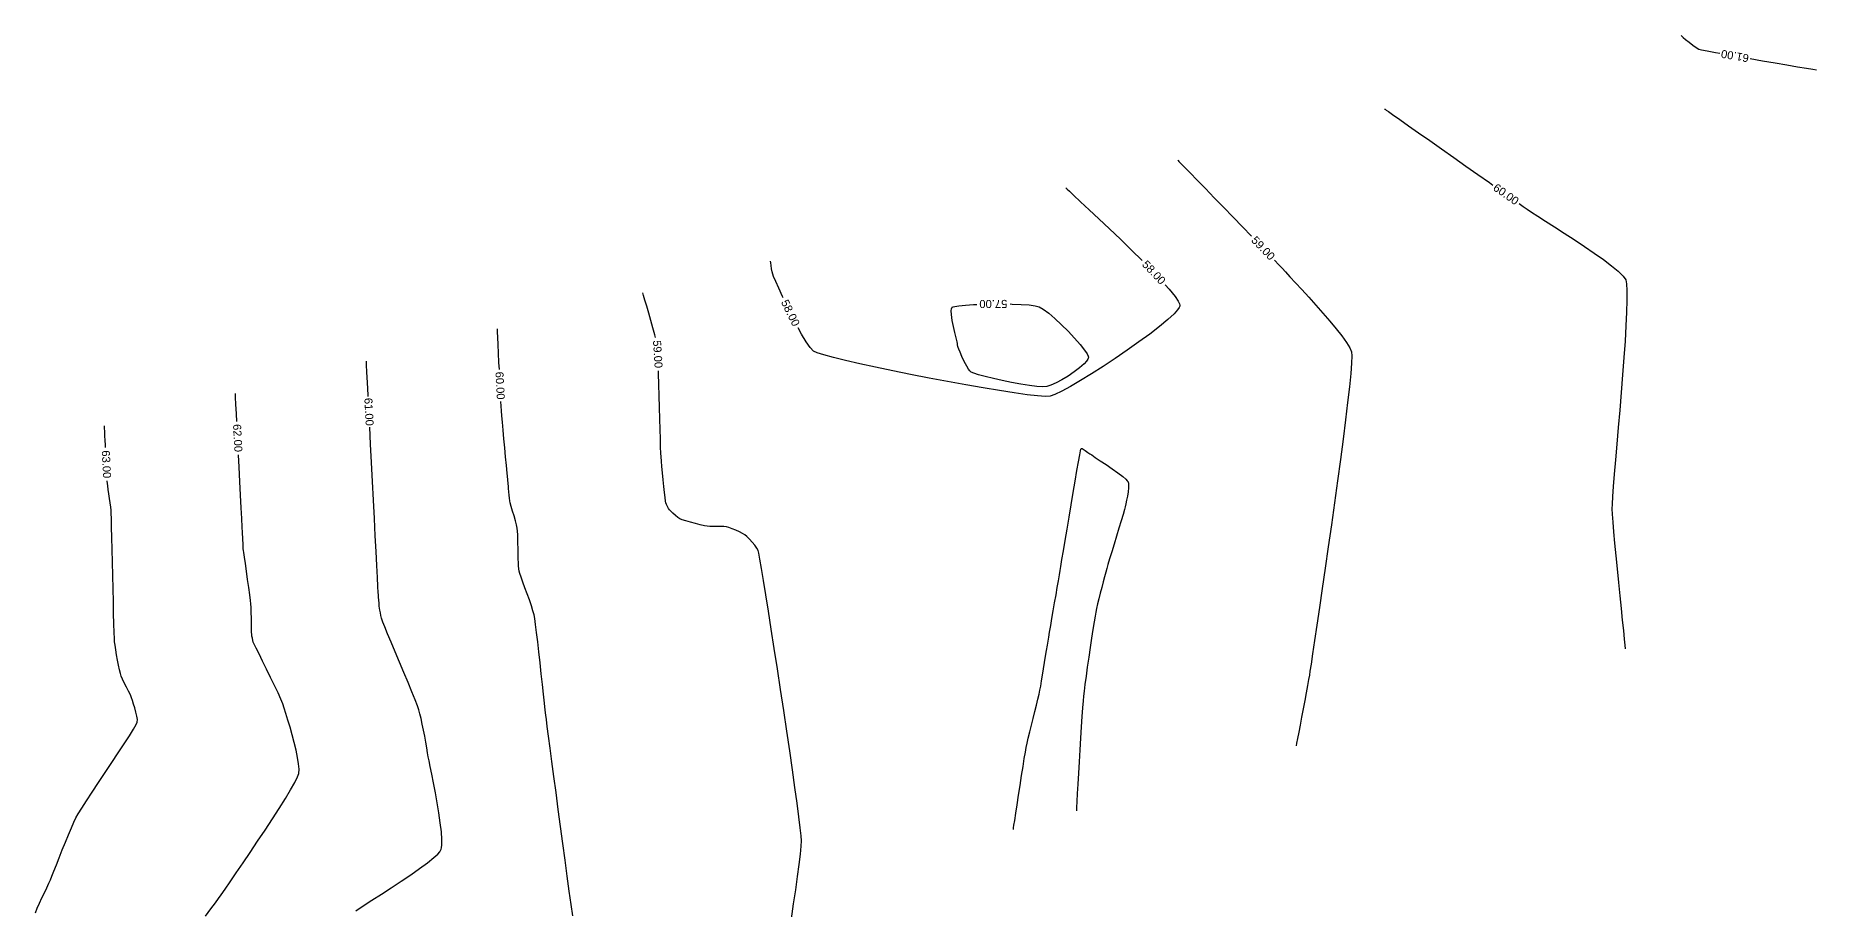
# Model space of a CAD drawing. Header units: millimetres. Extents: x 1719 to 3361, y 808 to 1951.
# Drawn here: x 2986.9 to 3360.7, y 1566.1 to 1749.6 of the extents above; entities that cross this region are included whole.
import ezdxf

# ---------------------------------------------------------------- set-up
doc = ezdxf.new("R2010")
doc.units = ezdxf.units.MM
for name, color, linetype in [('CONT-MJR', 36, 'Continuous'), ('CONT-MNR', 42, 'Continuous'), ('Txt_Curv', 101, 'Continuous')]:
    doc.layers.add(name, color=color, linetype=linetype)
doc.styles.get("Standard").update_dxf_attribs({"font": 'arial.ttf'})

# ---------------------------------------------------------------- blocks, each defined once
blk = doc.blocks.new('A$C09da3120')
at = {"layer": 'CONT-MJR', "elevation": 7.2, "flags": 128}
for points in [[(1550.72, 926.47), (1550.8, 926.42), (1551.02, 926.26), (1551.5, 925.92), (1552.4, 925.29), (1553.9, 924.24), (1555.73, 922.95), (1557.85, 921.47), (1560.18, 919.83), (1562.66, 918.09), (1565.22, 916.29), (1567.79, 914.48), (1570.31, 912.71), (1572.72, 911.02), (1573.45, 910.5)], [(1578.95, 906.64), (1579.81, 906.03), (1580.62, 905.46), (1581.54, 904.84), (1582.85, 903.99), (1584.48, 902.94), (1586.35, 901.74), (1588.39, 900.43), (1590.51, 899.04), (1592.64, 897.62), (1594.71, 896.21), (1596.63, 894.84), (1598.33, 893.56), (1599.73, 892.4), (1600.76, 891.4), (1601.33, 890.62), (1601.51, 889.79), (1601.59, 888.33), (1601.59, 886.31), (1601.52, 883.82), (1601.37, 880.93), (1601.18, 877.72), (1600.94, 874.27), (1600.67, 870.65), (1600.37, 866.94), (1600.07, 863.23), (1599.76, 859.58), (1599.46, 856.08), (1599.18, 852.8), (1598.92, 849.82), (1598.71, 847.22), (1598.55, 845.08), (1598.45, 843.48), (1598.42, 842.49), (1598.48, 841.36), (1598.59, 839.72), (1598.76, 837.67), (1598.98, 835.28), (1599.23, 832.66), (1599.5, 829.89), (1599.78, 827.06), (1600.07, 824.27), (1600.35, 821.59), (1600.6, 819.12), (1600.83, 816.95), (1601.02, 815.16), (1601.16, 813.86), (1601.23, 813.12)], [(1364.86, 871.74), (1364.78, 873.24), (1364.69, 875.21), (1364.6, 877), (1364.53, 878.51), (1364.47, 879.66), (1364.44, 880.34)], [(1380.26, 757.01), (1379.92, 759.43), (1379.54, 762.23), (1379.11, 765.35), (1378.66, 768.7), (1378.19, 772.21), (1377.71, 775.79), (1377.23, 779.39), (1376.76, 782.91), (1376.32, 786.28), (1375.9, 789.43), (1375.52, 792.28), (1375.2, 794.75), (1374.93, 796.77), (1374.74, 798.26), (1374.62, 799.15), (1374.5, 800.23), (1374.33, 801.73), (1374.13, 803.56), (1373.9, 805.64), (1373.66, 807.88), (1373.41, 810.18), (1373.16, 812.45), (1372.91, 814.6), (1372.68, 816.55), (1372.47, 818.21), (1372.29, 819.47), (1372.15, 820.26), (1371.92, 821.1), (1371.58, 822.16), (1371.16, 823.38), (1370.7, 824.67), (1370.23, 825.95), (1369.79, 827.14), (1369.41, 828.17), (1369.14, 828.95), (1369.01, 829.41), (1368.94, 829.9), (1368.89, 830.53), (1368.86, 831.24), (1368.83, 831.94), (1368.82, 832.58), (1368.8, 833.08), (1368.79, 833.58), (1368.78, 834.3), (1368.76, 835.18), (1368.75, 836.12), (1368.72, 837.04), (1368.67, 837.85), (1368.61, 838.48), (1368.47, 839.13), (1368.24, 840.02), (1367.95, 841.02), (1367.65, 842.05), (1367.37, 842.99), (1367.16, 843.75), (1367.04, 844.22), (1366.97, 844.73), (1366.91, 845.39), (1366.85, 846.1), (1366.8, 846.77), (1366.76, 847.28), (1366.72, 847.74), (1366.63, 848.67), (1366.5, 849.99), (1366.35, 851.59), (1366.18, 853.4), (1366.01, 855.3), (1365.83, 857.21), (1365.66, 859.04), (1365.52, 860.68), (1365.4, 862.06), (1365.32, 863.06), (1365.26, 864.08), (1365.2, 865.03)]]:
    blk.add_lwpolyline(points, dxfattribs=at)
at = {"layer": 'CONT-MNR', "flags": 128}
for points, elevation in [([(1612.96, 941.89), (1613.01, 941.85), (1613.14, 941.74), (1613.42, 941.51), (1613.9, 941.1), (1614.62, 940.51), (1615.39, 939.9), (1616.1, 939.39), (1616.66, 939.06), (1617.23, 938.91), (1618.43, 938.67), (1620.16, 938.34), (1621.09, 938.17)], 8.4), ([(1627.44, 937.06), (1630.03, 936.61), (1632.67, 936.16), (1635.17, 935.74), (1637.4, 935.36), (1639.25, 935.05), (1640.6, 934.82), (1641.36, 934.69)], 8.4), ([(1507.29, 915.72), (1507.36, 915.65), (1507.54, 915.46), (1507.94, 915.05), (1508.68, 914.29), (1509.89, 913.04), (1511.38, 911.51), (1513.09, 909.76), (1514.94, 907.85), (1516.9, 905.83), (1518.9, 903.77), (1520.88, 901.72), (1522.78, 899.76)], 6), ([(1483.81, 909.9), (1483.88, 909.83), (1484.09, 909.63), (1484.55, 909.19), (1485.43, 908.36), (1486.89, 907), (1488.69, 905.33), (1490.73, 903.41), (1492.95, 901.31), (1495.27, 899.11), (1497.59, 896.85), (1499.82, 894.65)], 4.8), ([(1424.46, 886.8), (1424.33, 887.08), (1423.52, 888.84), (1422.87, 890.28), (1422.43, 891.29), (1422.24, 891.76), (1422.12, 892.25), (1422.02, 892.91), (1421.92, 893.6), (1421.85, 894.19), (1421.81, 894.54)], 4.8), ([(1527.62, 894.71), (1528.52, 893.77), (1529.18, 893.05), (1529.87, 892.29), (1530.83, 891.26), (1532, 889.99), (1533.34, 888.54), (1534.78, 886.96), (1536.28, 885.3), (1537.77, 883.6), (1539.22, 881.92), (1540.56, 880.31), (1541.74, 878.81), (1542.71, 877.47), (1543.41, 876.35), (1543.79, 875.5), (1543.85, 874.67), (1543.79, 873.12), (1543.61, 870.92), (1543.32, 868.14), (1542.95, 864.87), (1542.5, 861.19), (1541.99, 857.15), (1541.42, 852.86), (1540.82, 848.37), (1540.18, 843.77), (1539.53, 839.14), (1538.88, 834.54), (1538.24, 830.06), (1537.62, 825.77), (1537.03, 821.76), (1536.49, 818.09), (1536.01, 814.84), (1535.6, 812.09), (1535.27, 809.92), (1535.04, 808.4), (1534.92, 807.61), (1534.76, 806.66), (1534.53, 805.4), (1534.26, 803.9), (1533.95, 802.25), (1533.62, 800.51), (1533.28, 798.77), (1532.96, 797.1), (1532.67, 795.58), (1532.42, 794.3), (1532.23, 793.31), (1532.12, 792.72)], 6), ([(1397.63, 878.48), (1397.48, 879.07), (1397.1, 880.51), (1396.67, 882.05), (1396.23, 883.59), (1395.8, 885.04), (1395.43, 886.3), (1395.13, 887.28), (1394.96, 887.89)], 6), ([(1504.66, 889.58), (1505.5, 888.64), (1506.73, 887.12), (1507.39, 886.15), (1507.67, 885.59), (1507.74, 885.29), (1507.74, 885.18), (1507.72, 885.06), (1507.6, 884.79), (1507.26, 884.29), (1506.51, 883.47), (1505.17, 882.24), (1503.44, 880.8), (1501.4, 879.22), (1499.12, 877.55), (1496.69, 875.83), (1494.17, 874.1), (1491.64, 872.43), (1489.17, 870.86), (1486.85, 869.43), (1484.74, 868.2), (1482.93, 867.22), (1481.48, 866.53), (1480.48, 866.18), (1479.49, 866.12), (1477.85, 866.23), (1475.64, 866.48), (1472.94, 866.85), (1469.84, 867.33), (1466.42, 867.9), (1462.76, 868.54), (1458.95, 869.23), (1455.07, 869.97), (1451.21, 870.73), (1447.44, 871.5), (1443.85, 872.26), (1440.53, 872.99), (1437.56, 873.67), (1435.01, 874.29), (1432.99, 874.84), (1431.56, 875.29), (1430.81, 875.63), (1430.11, 876.37), (1429.25, 877.6), (1428.3, 879.2), (1427.57, 880.54)], 4.8), ([(1472.07, 885.53), (1472.54, 885.52), (1474.43, 885.44), (1476.06, 885.32), (1477.34, 885.15), (1478.19, 884.92), (1479.06, 884.42), (1480.19, 883.58), (1481.5, 882.47), (1482.9, 881.18), (1484.3, 879.79), (1485.63, 878.38), (1486.8, 877.04), (1487.73, 875.86), (1488.24, 875.07), (1488.46, 874.6), (1488.51, 874.36), (1488.51, 874.26), (1488.5, 874.15), (1488.4, 873.92), (1488.15, 873.53), (1487.6, 872.93), (1486.66, 872.11), (1485.52, 871.25), (1484.26, 870.4), (1482.97, 869.62), (1481.74, 868.96), (1480.65, 868.46), (1479.8, 868.18), (1478.97, 868.14), (1477.71, 868.23), (1476.13, 868.43), (1474.32, 868.72), (1472.39, 869.07), (1470.44, 869.47), (1468.57, 869.88), (1466.88, 870.28), (1465.47, 870.65), (1464.45, 870.97), (1463.92, 871.21), (1463.84, 871.27), (1463.66, 871.46), (1463.38, 871.84), (1462.97, 872.5), (1462.46, 873.47), (1461.98, 874.47), (1461.58, 875.38), (1461.3, 876.06), (1461.18, 876.36), (1461.12, 876.63), (1461.07, 876.98), (1461.04, 877.25), (1460.95, 877.6), (1460.75, 878.4), (1460.47, 879.51), (1460.18, 880.78), (1459.93, 882.09), (1459.76, 883.29), (1459.72, 884.08), (1459.77, 884.52), (1459.84, 884.72), (1459.89, 884.8), (1459.93, 884.84), (1460.1, 884.92), (1460.51, 885.03), (1461.33, 885.17), (1462.71, 885.31), (1464.42, 885.43), (1465.07, 885.45)], 3.6), ([(1337.32, 866.1), (1337.31, 866.37), (1337.17, 869.05), (1337.07, 871.19), (1336.99, 872.72), (1336.95, 873.53)], 8.4), ([(1426.17, 756.44), (1426.64, 759.53), (1427.07, 762.51), (1427.47, 765.31), (1427.8, 767.82), (1428.05, 769.97), (1428.22, 771.66), (1428.28, 772.82), (1428.21, 773.83), (1428.03, 775.53), (1427.74, 777.85), (1427.37, 780.7), (1426.91, 784.01), (1426.39, 787.69), (1425.81, 791.66), (1425.2, 795.85), (1424.55, 800.17), (1423.89, 804.55), (1423.23, 808.9), (1422.57, 813.15), (1421.94, 817.21), (1421.35, 821), (1420.8, 824.45), (1420.31, 827.48), (1419.9, 830), (1419.57, 831.93), (1419.34, 833.2), (1419.22, 833.73), (1418.93, 834.23), (1418.48, 834.85), (1417.94, 835.51), (1417.37, 836.15), (1416.83, 836.69), (1416.4, 837.06), (1415.91, 837.36), (1415.26, 837.69), (1414.51, 838.02), (1413.75, 838.32), (1413.06, 838.56), (1412.52, 838.71), (1411.99, 838.78), (1411.29, 838.8), (1410.51, 838.8), (1409.72, 838.79), (1409.02, 838.8), (1408.47, 838.85), (1407.91, 838.96), (1407.05, 839.15), (1406.03, 839.41), (1404.97, 839.69), (1403.99, 839.97), (1403.21, 840.21), (1402.77, 840.38), (1402.35, 840.66), (1401.82, 841.1), (1401.29, 841.58), (1400.85, 842.02), (1400.58, 842.3), (1400.38, 842.6), (1400.15, 843.01), (1399.94, 843.43), (1399.8, 843.77), (1399.74, 844.12), (1399.65, 844.88), (1399.53, 845.95), (1399.39, 847.23), (1399.25, 848.63), (1399.11, 850.05), (1398.98, 851.39), (1398.87, 852.55), (1398.8, 853.44), (1398.77, 854.21), (1398.72, 855.49), (1398.68, 857.18), (1398.62, 859.19), (1398.57, 861.43), (1398.51, 863.81), (1398.44, 866.25), (1398.37, 868.64), (1398.3, 870.9), (1398.28, 871.5)], 6), ([(1309.75, 860.87), (1309.67, 862.46), (1309.57, 864.47), (1309.49, 865.92), (1309.45, 866.72)], 9.6), ([(1282.19, 855.36), (1282.16, 855.96), (1282.12, 856.88), (1282.07, 857.85), (1282.02, 858.75), (1281.98, 859.48), (1281.96, 859.91)], 10.8), ([(1334.72, 758.07), (1336.3, 759.11), (1338.12, 760.3), (1340.1, 761.58), (1342.17, 762.93), (1344.25, 764.3), (1346.26, 765.66), (1348.13, 766.96), (1349.77, 768.18), (1351.11, 769.26), (1351.92, 770), (1352.34, 770.48), (1352.52, 770.75), (1352.58, 770.87), (1352.64, 771.01), (1352.72, 771.35), (1352.79, 771.98), (1352.8, 773.06), (1352.69, 774.69), (1352.47, 776.59), (1352.17, 778.64), (1351.82, 780.78), (1351.43, 782.9), (1351.04, 784.94), (1350.67, 786.79), (1350.35, 788.38), (1350.1, 789.62), (1349.95, 790.42), (1349.81, 791.27), (1349.63, 792.31), (1349.42, 793.49), (1349.19, 794.75), (1348.94, 796.04), (1348.69, 797.3), (1348.44, 798.46), (1348.2, 799.49), (1347.97, 800.32), (1347.68, 801.13), (1347.18, 802.42), (1346.51, 804.09), (1345.71, 806.03), (1344.83, 808.15), (1343.92, 810.34), (1343.01, 812.49), (1342.16, 814.51), (1341.41, 816.29), (1340.81, 817.72), (1340.4, 818.71), (1340.23, 819.16), (1340.12, 819.57), (1340, 820.1), (1339.88, 820.68), (1339.78, 821.22), (1339.71, 821.64), (1339.66, 822.09), (1339.6, 822.69), (1339.54, 823.34), (1339.49, 823.96), (1339.46, 824.43), (1339.43, 824.94), (1339.36, 826.2), (1339.26, 828.11), (1339.14, 830.59), (1338.99, 833.54), (1338.82, 836.87), (1338.63, 840.5), (1338.43, 844.32), (1338.23, 848.26), (1338.03, 852.21), (1337.83, 856.09), (1337.65, 859.67)], 8.4), ([(1303.16, 756.96), (1304.32, 758.5), (1305.27, 759.77), (1305.92, 760.66), (1306.46, 761.45), (1307.3, 762.65), (1308.37, 764.21), (1309.64, 766.06), (1311.05, 768.14), (1312.56, 770.37), (1314.12, 772.7), (1315.69, 775.06), (1317.21, 777.38), (1318.64, 779.61), (1319.93, 781.67), (1321.04, 783.5), (1321.92, 785.03), (1322.51, 786.2), (1322.78, 786.95), (1322.82, 787.81), (1322.72, 788.95), (1322.5, 790.3), (1322.18, 791.81), (1321.8, 793.41), (1321.37, 795.05), (1320.92, 796.65), (1320.47, 798.16), (1320.05, 799.52), (1319.68, 800.67), (1319.39, 801.53), (1318.99, 802.52), (1318.4, 803.84), (1317.67, 805.41), (1316.85, 807.11), (1316, 808.85), (1315.17, 810.52), (1314.41, 812.03), (1313.8, 813.26), (1313.38, 814.11), (1313.2, 814.49), (1313.11, 814.85), (1313.01, 815.32), (1312.93, 815.79), (1312.88, 816.16), (1312.86, 816.55), (1312.85, 817.34), (1312.83, 818.38), (1312.81, 819.55), (1312.79, 820.72), (1312.75, 821.76), (1312.71, 822.54), (1312.63, 823.28), (1312.47, 824.48), (1312.26, 825.99), (1312.02, 827.67), (1311.77, 829.39), (1311.54, 831), (1311.34, 832.36), (1311.2, 833.32), (1311.14, 833.76), (1311.11, 834.14), (1311.09, 834.62), (1311.07, 835.11), (1311.05, 835.47), (1311.03, 835.81), (1311.01, 836.25), (1310.99, 836.69), (1310.97, 837.04), (1310.95, 837.51), (1310.89, 838.69), (1310.8, 840.47), (1310.68, 842.73), (1310.55, 845.36), (1310.4, 848.24), (1310.24, 851.26), (1310.11, 853.88)], 9.6), ([(1472.77, 775.19), (1472.78, 775.28), (1472.82, 775.54), (1472.9, 776.07), (1473.05, 777.03), (1473.28, 778.57), (1473.56, 780.38), (1473.86, 782.37), (1474.18, 784.44), (1474.49, 786.48), (1474.8, 788.39), (1475.07, 790.08), (1475.3, 791.44), (1475.46, 792.38), (1475.65, 793.27), (1475.91, 794.38), (1476.22, 795.66), (1476.56, 797.05), (1476.92, 798.49), (1477.27, 799.92), (1477.61, 801.29), (1477.91, 802.53), (1478.16, 803.59), (1478.34, 804.42), (1478.51, 805.29), (1478.7, 806.37), (1478.91, 807.6), (1479.13, 808.9), (1479.34, 810.24), (1479.55, 811.55), (1479.75, 812.78), (1479.92, 813.86), (1480.07, 814.74), (1480.21, 815.54), (1480.39, 816.64), (1480.62, 817.98), (1480.88, 819.5), (1481.16, 821.12), (1481.44, 822.79), (1481.73, 824.44), (1481.99, 826.01), (1482.24, 827.42), (1482.44, 828.62), (1482.6, 829.54), (1482.75, 830.43), (1482.98, 831.84), (1483.28, 833.67), (1483.64, 835.83), (1484.04, 838.23), (1484.46, 840.77), (1484.9, 843.37), (1485.33, 845.92), (1485.74, 848.34), (1486.12, 850.53), (1486.45, 852.41), (1486.72, 853.87), (1486.88, 854.68), (1486.97, 855.04), (1487, 855.16), (1487.02, 855.18), (1487.06, 855.18), (1487.18, 855.16), (1487.44, 855.03), (1487.87, 854.76), (1488.43, 854.36), (1488.85, 854.06), (1489.21, 853.82), (1489.97, 853.32), (1491.01, 852.62), (1492.22, 851.8), (1493.48, 850.93), (1494.69, 850.06), (1495.73, 849.27), (1496.37, 848.74), (1496.69, 848.42), (1496.82, 848.25), (1496.86, 848.18), (1496.89, 848.1), (1496.94, 847.9), (1496.97, 847.53), (1496.95, 846.93), (1496.85, 846.08), (1496.7, 845.18), (1496.53, 844.31), (1496.36, 843.53), (1496.23, 842.93), (1496.08, 842.34), (1495.79, 841.33), (1495.4, 840.01), (1494.93, 838.46), (1494.43, 836.78), (1493.91, 835.08), (1493.42, 833.45), (1492.98, 832), (1492.63, 830.8), (1492.39, 829.98), (1492.18, 829.2), (1491.92, 828.24), (1491.63, 827.16), (1491.32, 825.99), (1491.01, 824.81), (1490.72, 823.64), (1490.45, 822.55), (1490.22, 821.59), (1490.05, 820.8), (1489.91, 819.99), (1489.7, 818.76), (1489.46, 817.18), (1489.18, 815.36), (1488.88, 813.38), (1488.58, 811.33), (1488.29, 809.29), (1488.02, 807.37), (1487.78, 805.65), (1487.6, 804.22), (1487.48, 803.16), (1487.39, 802.18), (1487.28, 800.72), (1487.16, 798.87), (1487.02, 796.72), (1486.88, 794.37), (1486.73, 791.9), (1486.58, 789.41), (1486.45, 786.98), (1486.32, 784.72), (1486.2, 782.71), (1486.11, 781.04), (1486.04, 779.8), (1486, 779.1)], 4.8), ([(1267.51, 757.67), (1267.85, 758.62), (1268.31, 759.67), (1268.82, 760.79), (1269.35, 761.89), (1269.87, 762.94), (1270.31, 763.87), (1270.65, 764.63), (1270.94, 765.34), (1271.36, 766.41), (1271.88, 767.74), (1272.48, 769.25), (1273.11, 770.87), (1273.77, 772.51), (1274.41, 774.08), (1275.01, 775.52), (1275.54, 776.73), (1275.97, 777.63), (1276.44, 778.43), (1277.2, 779.65), (1278.21, 781.21), (1279.4, 783.03), (1280.72, 785.02), (1282.11, 787.12), (1283.51, 789.23), (1284.86, 791.28), (1286.11, 793.18), (1287.19, 794.85), (1288.04, 796.22), (1288.61, 797.19), (1288.85, 797.7), (1288.86, 798.26), (1288.75, 798.99), (1288.57, 799.82), (1288.34, 800.69), (1288.08, 801.52), (1287.85, 802.25), (1287.66, 802.81), (1287.39, 803.44), (1287.01, 804.22), (1286.56, 805.08), (1286.12, 805.94), (1285.74, 806.73), (1285.49, 807.36), (1285.33, 807.9), (1285.15, 808.7), (1284.94, 809.68), (1284.73, 810.76), (1284.52, 811.86), (1284.34, 812.92), (1284.19, 813.85), (1284.1, 814.58), (1284.06, 815.26), (1284.01, 816.55), (1283.95, 818.35), (1283.89, 820.55), (1283.83, 823.05), (1283.77, 825.74), (1283.7, 828.54), (1283.64, 831.32), (1283.58, 834), (1283.52, 836.47), (1283.47, 838.63), (1283.43, 840.38), (1283.39, 841.61), (1283.36, 842.22), (1283.29, 842.88), (1283.18, 843.74), (1283.04, 844.7), (1282.89, 845.68), (1282.75, 846.59), (1282.64, 847.34), (1282.58, 847.83), (1282.54, 848.32), (1282.54, 848.37)], 10.8)]:
    blk.add_lwpolyline(points, dxfattribs=dict(at, elevation=elevation))
at = {"layer": 'Txt_Curv', "char_height": 1.68, "attachment_point": 5}
for s, insert, rotation in [('{61.00}', (1624.26, 937.61, 8.4), 170.0057), ('{60.00}', (1576.2, 908.57, 7.2), 324.8789), ('{59.00}', (1525.21, 897.24, 6), 313.8481), ('{58.00}', (1502.27, 892.15, 4.8), 313.4608), ('{58.00}', (1425.97, 883.65, 4.8), 296.0944), ('{57.00}', (1468.57, 885.55, 3.6), 180.1626), ('{59.00}', (1398.12, 875, 6), 273.5217), ('{60.00}', (1365.02, 868.39, 7.2), 272.9435), ('{61.00}', (1337.49, 862.88, 8.4), 272.9167), ('{62.00}', (1309.93, 857.38, 9.6), 272.928), ('{63.00}', (1282.37, 851.87, 10.8), 272.928)]:
    blk.add_mtext(s, dxfattribs=dict(at, insert=insert, rotation=rotation))

msp = doc.modelspace()

# ---------------------------------------------------------------- block references
at = {"layer": 'CONT-MJR'}
msp.add_blockref('A$C09da3120', (1719.37, 807.68), dxfattribs=at)

doc.saveas('drawing.dxf')
